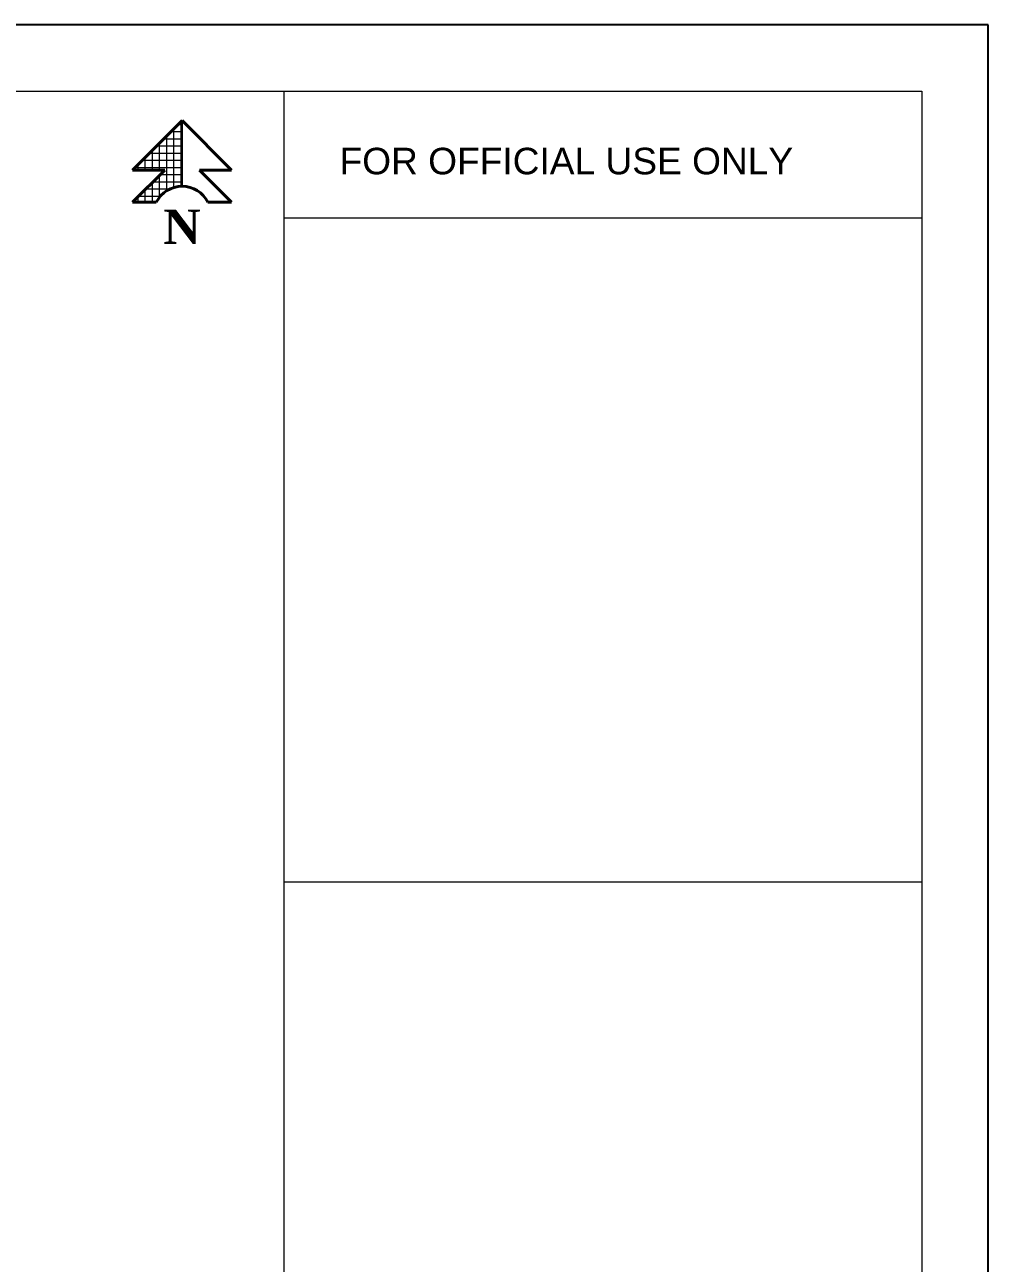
# Model space of a CAD drawing. Header units: inches. Extents: x -4597 to 93300, y -14139 to 5932.
# Drawn here: x -2092 to -1420, y -9741 to -8877 of the extents above; entities that cross this region are included whole.
import ezdxf

# ---------------------------------------------------------------- set-up
doc = ezdxf.new("R2010")
doc.units = ezdxf.units.IN
doc.header["$LTSCALE"] = 0.5
doc.header["$MEASUREMENT"] = 0
for name, color, linetype, lineweight in [('ELE1', 3, 'Continuous', 9), ('TEXT', 220, 'Continuous', 9), ('wall', 20, 'Continuous', 40)]:
    doc.layers.add(name, color=color, linetype=linetype, lineweight=lineweight)
doc.styles.get("Standard").update_dxf_attribs({"font": 'arial.ttf'})

# ---------------------------------------------------------------- blocks, each defined once
blk = doc.blocks.new('SDEGH')
at = {"layer": 'TEXT'}
h = blk.add_hatch(dxfattribs=at)
h.set_pattern_fill('NET', color=256, scale=40, style=0)
h.set_pattern_definition([(0, (43922.391, -13181.093), (0, 5), []), (90, (43922.391, -13181.093), (-5, 3e-16), [])])
h.paths.add_polyline_path([(52300.82, -9226.07), (52266.28, -9260.61), (52288.77, -9260.61), (52266.28, -9283.1), (52282.84, -9283.1, -0.284572), (52300.82, -9271.97)])
blk.add_line((52300.82, -9226.07), (52300.82, -9271.97), dxfattribs=at)
at = {"layer": 'wall'}
for p, q in [((52266.28, -9260.61), (52300.82, -9226.07)), ((52335.35, -9260.61), (52300.82, -9226.07)), ((52266.28, -9260.61), (52288.77, -9260.61)), ((52266.28, -9283.1), (52288.77, -9260.61)), ((52335.35, -9260.61), (52312.86, -9260.61)), ((52335.35, -9283.1), (52312.86, -9260.61)), ((52266.28, -9283.1), (52282.84, -9283.1)), ((52335.35, -9283.1), (52318.79, -9283.1))]:
    blk.add_line(p, q, dxfattribs=at)
blk.add_arc((52300.82, -9292.04), 20.08, 26.46046, 153.53954, dxfattribs=at)
at = {"layer": 'Defpoints', "insert": (52287.65, -9288.16), "char_height": 24, "width": 23.16, "attachment_point": 1}
blk.add_mtext('{\\fTimes New Roman|b1|i0|c0|p18;N}', dxfattribs=at)

msp = doc.modelspace()

# ---------------------------------------------------------------- linework, layer by layer
at = {"layer": 'Defpoints'}
msp.add_lwpolyline([(-1419.77, -8876.52), (-4597.37, -8876.52), (-4597.37, -11124.49), (-1419.77, -11124.49)], close=True, dxfattribs=at)
at = {"layer": 'ELE1'}
for p, q in [((-1910.74, -11078.17), (-1910.74, -8922.84)), ((-1466.09, -9011.39), (-1910.74, -9011.39)), ((-1466.09, -9474.88), (-1910.74, -9474.88))]:
    msp.add_line(p, q, dxfattribs=at)
msp.add_lwpolyline([(-4551.05, -8922.84), (-1466.09, -8922.84), (-1466.09, -11078.17), (-4551.05, -11078.17)], close=True, dxfattribs=at)
msp.add_lwpolyline([(-4551.05, -8922.84), (-1466.09, -8922.84), (-1466.09, -11078.17), (-4551.05, -11078.17)], close=True, dxfattribs=at)

# ---------------------------------------------------------------- block references
at = {"layer": 'wall'}
msp.add_blockref('SDEGH', (-54282.77, 282.72), dxfattribs=at)

# ---------------------------------------------------------------- texts
at = {"layer": 'Defpoints'}
msp.add_text('FOR OFFICIAL USE ONLY', height=18.5271, dxfattribs=at).set_placement((-1872.16, -8980.87))

doc.saveas('drawing.dxf')
